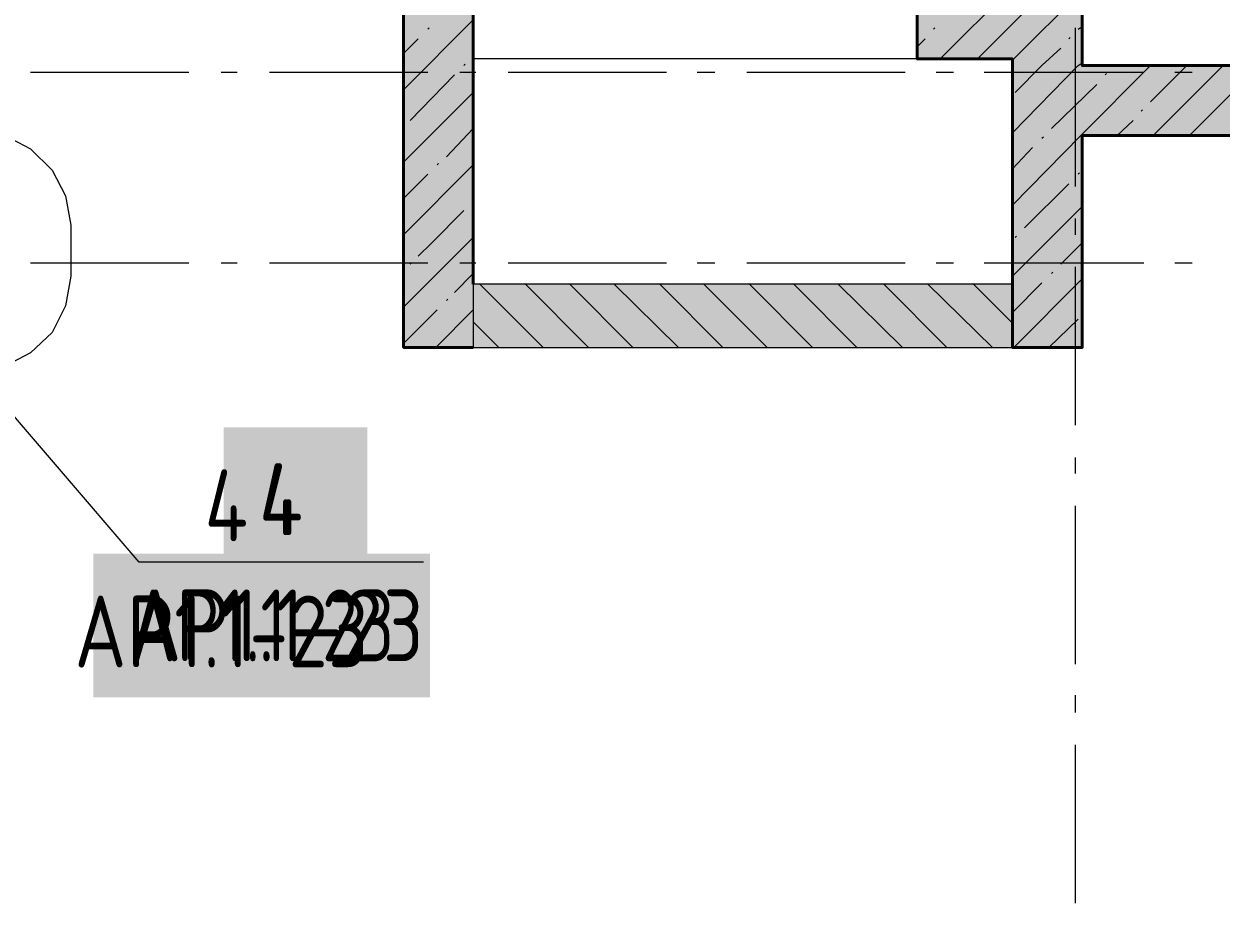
# Model space of a CAD drawing. Header units: millimetres. Extents: x -164500 to 426394, y -23753 to 102118.
# Drawn here: x -117150 to -113369, y 9049 to 11824 of the extents above; entities that cross this region are included whole.
import ezdxf

# ---------------------------------------------------------------- set-up
doc = ezdxf.new("R2010")
doc.units = ezdxf.units.MM
doc.layers.add('PDF _Геометрия', color=7, linetype='Continuous', true_color=0x1f1f1f)
doc.layers.add('PDF _Сплошная заливка', color=7, linetype='Continuous', true_color=0xffffff)
doc.layers.add('PDF _Текст', color=7, linetype='Continuous')
doc.styles.get("Standard").update_dxf_attribs({"font": 'ГОСТ тип А.ttf'})
doc.styles.add('СПДС', font='ГОСТ тип А.ttf', dxfattribs={"width": 0.9})
doc.linetypes.add('зигзаг', pattern='A,0.00254,-5.08,[131,ltypeshp.shx,S=5.08,R=0,X=-5.08,Y=0],-10.16,[131,ltypeshp.shx,S=5.08,R=180,X=5.08,Y=0],-5.08', length=20.32254)

msp = doc.modelspace()

# ---------------------------------------------------------------- linework, layer by layer
at = {"layer": 'PDF _Геометрия', "color": 7, "lineweight": 40}
for points in [[(-115730.773, 11001.973), (-115730.773, 11133.3), (-115730.773, 14632.519), (-114027.763, 14632.519), (-113807.473, 14632.519), (-113807.473, 15556.042), (-113807.473, 15776.332), (-113807.473, 17275.997), (-114027.763, 17275.997), (-114027.763, 15776.332), (-117429.546, 15776.332), (-117429.546, 22147.792), (-117649.836, 22147.792), (-117649.836, 15556.042), (-117649.836, 11772.987), (-117649.836, 10921.482)], [(-117649.836, 10802.865), (-117429.546, 10802.865), (-117230.438, 10802.865), (-117230.438, 11023.155), (-117429.546, 11023.155), (-117429.546, 11772.987), (-117429.546, 15556.042), (-115951.063, 15556.042), (-115951.063, 14852.809), (-115951.063, 11133.3), (-115951.063, 10802.865), (-115730.773, 10802.865)], [(-110278.599, 11590.825), (-110278.599, 11692.497), (-113807.473, 11692.497), (-113807.473, 12272.876), (-114027.763, 12272.876), (-114027.763, 11933.968), (-114328.543, 11933.968), (-114328.543, 11713.679), (-114027.763, 11713.679), (-114027.763, 11692.497), (-114027.763, 11472.207), (-114027.763, 10802.865), (-113807.473, 10802.865), (-113807.473, 11472.207), (-110278.599, 11472.207)]]:
    msp.add_lwpolyline(points, dxfattribs=at)
at = {"layer": 'PDF _Геометрия', "color": 7, "lineweight": 9}
for points in [[(-114328.543, 11933.968), (-114328.543, 11713.679), (-115730.773, 11713.679), (-115730.773, 11933.968)], [(-113828.654, 11311.226), (-113828.654, 11811.115)], [(-117128.766, 11671.315), (-116628.877, 11671.315)], [(-116527.205, 11671.315), (-116476.369, 11671.315)], [(-116374.697, 11671.315), (-115874.808, 11671.315)], [(-115773.136, 11671.315), (-115722.3, 11671.315)], [(-115620.628, 11671.315), (-115120.739, 11671.315)], [(-115023.303, 11671.315), (-114968.231, 11671.315)], [(-114866.559, 11671.315), (-114366.67, 11671.315)], [(-114269.234, 11671.315), (-114214.162, 11671.315)], [(-114116.726, 11671.315), (-113612.601, 11671.315)], [(-113515.165, 11671.315), (-113460.093, 11671.315)], [(-113828.654, 11158.718), (-113828.654, 11209.554)], [(-117128.766, 11069.754), (-116628.877, 11069.754)], [(-116527.205, 11069.754), (-116476.369, 11069.754)], [(-116374.697, 11069.754), (-115874.808, 11069.754)], [(-115773.136, 11069.754), (-115722.3, 11069.754)], [(-115620.628, 11069.754), (-115120.739, 11069.754)], [(-115023.303, 11069.754), (-114968.231, 11069.754)], [(-114866.559, 11069.754), (-114366.67, 11069.754)], [(-114269.234, 11069.754), (-114214.162, 11069.754)], [(-114116.726, 11069.754), (-113612.601, 11069.754)], [(-113828.654, 10557.157), (-113828.654, 11057.045)], [(-113515.165, 11069.754), (-113460.093, 11069.754)], [(-115887.517, 10125.05), (-116785.622, 10125.05), (-117302.456, 10726.611)], [(-113828.654, 10404.649), (-113828.654, 10455.485)], [(-113828.654, 9803.088), (-113828.654, 10302.976)], [(-113828.654, 9650.579), (-113828.654, 9705.652)], [(-113828.654, 9049.019), (-113828.654, 9548.907)]]:
    msp.add_lwpolyline(points, dxfattribs=at)
at = {"layer": 'PDF _Геометрия', "lineweight": 9}
for points in [[(-114256.525, 11713.679), (-114036.235, 11933.968)], [(-114027.763, 11709.442), (-113807.473, 11929.732)], [(-115951.063, 11616.243), (-115730.773, 11836.533)], [(-114133.671, 11717.915), (-114027.763, 11823.824), (-113989.636, 11861.951)], [(-115874.808, 11806.878), (-115870.572, 11811.115)], [(-114277.707, 11806.878), (-114273.471, 11811.115)], [(-113820.182, 11806.878), (-113807.473, 11815.351)], [(-115951.063, 11730.624), (-115904.463, 11777.224)], [(-114328.543, 11751.806), (-114303.125, 11777.224)], [(-113849.836, 11777.224), (-113845.6, 11781.46)], [(-115730.773, 11717.915), (-115730.773, 11722.151)], [(-114019.29, 11607.77), (-113934.563, 11692.497), (-113875.254, 11747.569)], [(-115760.427, 11692.497), (-115756.191, 11696.733)], [(-114027.763, 11480.68), (-113820.182, 11692.497), (-113807.473, 11700.97)], [(-114027.763, 11251.917), (-113811.709, 11472.207), (-113591.419, 11692.497)], [(-113705.801, 11692.497), (-113705.801, 11692.497)], [(-113591.419, 11578.116), (-113477.038, 11692.497)], [(-113582.947, 11472.207), (-113362.657, 11692.497)], [(-115929.881, 11518.807), (-115790.081, 11662.843)], [(-113735.455, 11662.843), (-113731.219, 11667.079)], [(-115951.063, 11387.48), (-115730.773, 11607.77)], [(-113904.909, 11493.389), (-113760.873, 11633.188)], [(-113468.565, 11472.207), (-113333.002, 11607.77)], [(-113621.074, 11548.461), (-113616.837, 11552.698)], [(-113697.328, 11472.207), (-113646.492, 11518.807)], [(-115815.5, 11404.426), (-115730.773, 11493.389)], [(-113934.563, 11463.734), (-113930.327, 11467.971)], [(-114027.763, 11366.298), (-113964.217, 11434.08)], [(-115845.154, 11379.008), (-115840.918, 11383.244)], [(-115951.063, 11158.718), (-115730.773, 11379.008)], [(-115951.063, 11273.099), (-115874.808, 11349.353)], [(-113820.182, 11349.353), (-113815.945, 11353.589)], [(-113989.636, 11179.899), (-113849.836, 11319.699)], [(-115904.463, 11090.936), (-115862.099, 11133.3), (-115760.427, 11234.972)], [(-115730.773, 11264.626), (-115730.773, 11264.626)], [(-114027.763, 11027.391), (-113807.473, 11247.681)], [(-114019.29, 11150.245), (-114015.054, 11154.481)], [(-115951.063, 10929.955), (-115747.718, 11133.3), (-115730.773, 11150.245)], [(-113875.254, 11065.518), (-113807.473, 11133.3)], [(-115929.881, 11065.518), (-115925.644, 11069.754)], [(-115790.081, 10976.555), (-115730.773, 11035.864)], [(-114027.763, 10913.01), (-113934.563, 11006.209)], [(-114023.526, 10802.865), (-113807.473, 11018.918)], [(-113904.909, 11035.864), (-113900.672, 11040.1)], [(-115815.5, 10951.137), (-115811.263, 10955.373)], [(-115951.063, 10815.574), (-115845.154, 10921.482)], [(-115849.39, 10802.865), (-115730.773, 10921.482)], [(-113913.381, 10802.865), (-113820.182, 10891.828)], [(-115739.245, 10802.865), (-115730.773, 10807.101)]]:
    msp.add_lwpolyline(points, dxfattribs=at)
at = {"layer": 'PDF _Геометрия', "color": 7, "lineweight": 9}
msp.add_lwpolyline([(-118043.816, 11489.152), (-117302.456, 11489.152), (-117209.256, 11472.207), (-117128.766, 11429.844), (-117060.984, 11362.062), (-117018.621, 11281.572), (-117001.676, 11188.372), (-117001.676, 11027.391), (-117018.621, 10934.191), (-117060.984, 10849.465), (-117128.766, 10785.919), (-117209.256, 10743.556), (-117302.456, 10726.611), (-118043.816, 10726.611), (-118137.016, 10743.556), (-118221.743, 10785.919), (-118285.288, 10849.465), (-118327.651, 10934.191), (-118344.597, 11027.391), (-118344.597, 11188.372), (-118327.651, 11281.572), (-118285.288, 11362.062), (-118221.743, 11429.844), (-118137.016, 11472.207)], close=True, dxfattribs=at)
at = {"layer": 'PDF _Геометрия', "color": 12, "lineweight": 9, "true_color": 0xce0000}
msp.add_lwpolyline([(-115730.773, 10802.865), (-114027.763, 10802.865), (-114027.763, 11001.973), (-115730.773, 11001.973)], close=True, dxfattribs=at)
at = {"layer": 'PDF _Геометрия', "color": 12, "lineweight": 9, "true_color": 0xd00e0e}
for points in [[(-115510.483, 10802.865), (-115709.591, 11001.973)], [(-115366.447, 10802.865), (-115565.555, 11001.973)], [(-115226.648, 10802.865), (-115425.756, 11001.973)], [(-115082.612, 10802.865), (-115285.957, 11001.973)], [(-114942.813, 10802.865), (-115141.921, 11001.973)], [(-114803.013, 10802.865), (-115002.122, 11001.973)], [(-114658.978, 10802.865), (-114858.086, 11001.973)], [(-114519.178, 10802.865), (-114718.287, 11001.973)], [(-114375.143, 10802.865), (-114578.487, 11001.973)], [(-114235.343, 10802.865), (-114434.452, 11001.973)], [(-114091.308, 10802.865), (-114294.652, 11001.973)], [(-114027.763, 10879.119), (-114150.617, 11001.973)], [(-115650.282, 10802.865), (-115730.773, 10883.355)]]:
    msp.add_lwpolyline(points, dxfattribs=at)
at = {"layer": 'PDF _Сплошная заливка', "linetype": 'зигзаг', "lineweight": 5, "transparency": 33554559}
for points in [[(-115951.063, 14852.809), (-115951.063, 11133.3), (-115730.773, 14852.809), (-115730.773, 11133.3)], [(-114027.763, 12272.876), (-114027.763, 11692.497), (-113807.473, 12272.876), (-113807.473, 11692.497)], [(-114328.543, 11933.968), (-114328.543, 11713.679), (-114027.763, 11933.968), (-114027.763, 11713.679)], [(-114027.763, 11692.497), (-114027.763, 11472.207), (-110278.599, 11692.497), (-110278.599, 11472.207)], [(-114027.763, 11472.207), (-114027.763, 10802.865), (-113807.473, 11472.207), (-113807.473, 10802.865)], [(-115951.063, 11133.3), (-115951.063, 10802.865), (-115730.773, 11133.3), (-115730.773, 10802.865)], [(-115730.773, 11001.973), (-115730.773, 10802.865), (-114027.763, 11001.973), (-114027.763, 10802.865)]]:
    msp.add_solid(points, dxfattribs=at)

# ---------------------------------------------------------------- texts
at = {"linetype": 'зигзаг', "attachment_point": 4, "style": 'СПДС', "bg_fill": 1, "box_fill_scale": 1.5, "bg_fill_color": 7, "bg_fill_true_color": 16777215, "bg_fill_transparency": 0}
for s, insert, char_height in [('4', (-116406.075, 10323.363), 226.84), ('АР1.1-23', (-116817.018, 9925.129), 226.8403)]:
    msp.add_mtext(s, dxfattribs=dict(at, insert=insert, char_height=char_height))
at = {"layer": 'PDF _Текст', "linetype": 'зигзаг', "attachment_point": 4}
for s, insert, char_height in [('4', (-116406.075, 10323.363), 226.84), ('4', (-116579.517, 10304.211), 226.84), ('АР1.1-23', (-116990.459, 9905.977), 226.8403), ('АР1.1-23', (-116817.018, 9925.129), 226.8403)]:
    msp.add_mtext(s, dxfattribs=dict(at, insert=insert, char_height=char_height))

doc.saveas('drawing.dxf')
